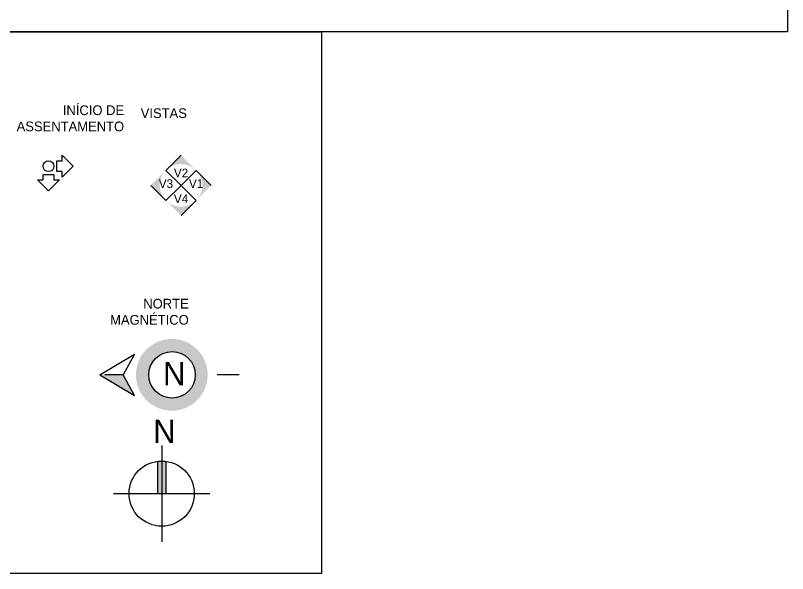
# Model space of a CAD drawing. Header units: centimetres. Extents: x 30244 to 591333, y -111940 to 104227.
# Drawn here: x 41988 to 43180, y -69626 to -68763 of the extents above; entities that cross this region are included whole.
import ezdxf
from ezdxf.enums import TextEntityAlignment as Align

# ---------------------------------------------------------------- set-up
doc = ezdxf.new("R2010")
doc.units = ezdxf.units.CM
doc.header["$LTSCALE"] = 4
doc.layers.add('B-SIMBOLOS', color=2, linetype='Continuous')
doc.layers.add('C-TEXTO-01', color=2, linetype='Continuous', lineweight=20)
doc.layers.add('C-TEXTO-03', color=2, linetype='Continuous', lineweight=20)
doc.styles.add('S2', font='romans.shx', dxfattribs={"height": 0.2})
doc.styles.add('Símbolos', font='ERASLGHT.TTF')

# ---------------------------------------------------------------- blocks, each defined once
blk = doc.blocks.new('*U42')
blk.add_hatch(color=256).paths.add_polyline_path([(0.485, 0.485), (0.97, 0), (0.485, -0.485, 0.414214)])
for p, q in [((0.485, 0.485), (0, 0)), ((0.97, 0), (0.485, 0.485)), ((0, 0), (0.485, -0.485))]:
    blk.add_line(p, q)
at = {"layer": 'B-SIMBOLOS', "style": 'S2'}
blk.add_attdef('V1-V2-V3-V4', text='', height=0.2, dxfattribs=at).set_placement((0.485, -0.086), align=Align.CENTER)
blk = doc.blocks.new('*U29')
blk.add_hatch(color=256).paths.add_polyline_path([(0.485, -0.485), (0, -0.97), (-0.485, -0.485, 0.414214)])
for p, q in [((0, 0), (-0.485, -0.485)), ((0.485, -0.485), (0, 0)), ((0, -0.97), (0.485, -0.485))]:
    blk.add_line(p, q)
at = {"layer": 'B-SIMBOLOS', "style": 'S2'}
blk.add_attdef('V1-V2-V3-V4', text='', height=0.2, dxfattribs=at).set_placement((0, -0.571), align=Align.CENTER)
blk = doc.blocks.new('*U30')
blk.add_hatch(color=256).paths.add_polyline_path([(-0.485, -0.485), (-0.97, 0), (-0.485, 0.485, 0.414214)])
for p, q in [((0, 0), (-0.485, 0.485)), ((-0.485, -0.485), (0, 0)), ((-0.97, 0), (-0.485, -0.485))]:
    blk.add_line(p, q)
at = {"layer": 'B-SIMBOLOS', "style": 'S2'}
blk.add_attdef('V1-V2-V3-V4', text='', height=0.2, dxfattribs=at).set_placement((-0.485, -0.086), align=Align.CENTER)
blk = doc.blocks.new('*U31')
blk.add_hatch(color=256).paths.add_polyline_path([(-0.485, 0.485), (0, 0.97), (0.485, 0.485, 0.414214)])
for p, q in [((0, 0.97), (-0.485, 0.485)), ((-0.485, 0.485), (0, 0)), ((0, 0), (0.485, 0.485))]:
    blk.add_line(p, q)
at = {"layer": 'B-SIMBOLOS', "style": 'S2'}
blk.add_attdef('V1-V2-V3-V4', text='', height=0.2, dxfattribs=at).set_placement((0, 0.399), align=Align.CENTER)
blk = doc.blocks.new('*U41')
for p, q in [((0.312, 0.25), (0.562, 0)), ((0.312, 0.125), (0.312, 0.25)), ((0.187, -0.125), (0.187, 0.125)), ((0.187, 0.125), (0.312, 0.125)), ((0.562, 0), (0.312, -0.25)), ((0.312, -0.125), (0.187, -0.125)), ((0.312, -0.25), (0.312, -0.125)), ((0, -0.562), (-0.25, -0.313)), ((-0.25, -0.313), (-0.125, -0.313)), ((-0.125, -0.313), (-0.125, -0.187)), ((-0.125, -0.187), (0.125, -0.187)), ((0.25, -0.313), (0, -0.562)), ((0.125, -0.187), (0.125, -0.313)), ((0.125, -0.313), (0.25, -0.313))]:
    blk.add_line(p, q)
blk.add_circle((0, 0), 0.125)
blk = doc.blocks.new('A$C7EF14637')
at = {"layer": 'B-SIMBOLOS'}
h = blk.add_hatch(color=251, dxfattribs=at)
h.dxf.hatch_style = 1
h.set_gradient(color1=(90, 98, 114), color2=(235, 235, 235), tint=0.01, name='INVCYLINDER')
h.paths.add_polyline_path([(48.32, -14.64, 1), (25.76, 14.63, 1)])
h.paths.add_polyline_path([(27.68, 12.14, -1), (46.4, -12.15, -1)], flags=16)
h.paths.add_polyline_path([(29.67, 9.56, -1), (44.42, -9.58, -1)], flags=0)
h.paths.add_polyline_path([(35.01, -8.05), (33.9, -6.62), (37.87, 5.17), (29.68, -1.14), (28.69, 0.14), (39.1, 8.16), (40.16, 6.77), (36.19, -5.04), (44.39, 1.29), (45.41, -0.04)], flags=0)
h = blk.add_hatch(color=251, dxfattribs=at)
h.dxf.hatch_style = 1
h.set_gradient(color1=(90, 98, 114), color2=(235, 235, 235), tint=0.01, name='INVCYLINDER')
h.paths.add_polyline_path([(46.4, -12.15, 1), (27.68, 12.14, 1)])
h.paths.add_polyline_path([(29.67, 9.56, -1), (44.42, -9.58, -1)], flags=16)
h.paths.add_polyline_path([(35.01, -8.05), (33.9, -6.62), (37.87, 5.17), (29.68, -1.14), (28.69, 0.14), (39.1, 8.16), (40.16, 6.77), (36.19, -5.04), (44.39, 1.29), (45.41, -0.04)], flags=0)
blk.add_hatch(color=256, dxfattribs=at).paths.add_polyline_path([(0, 0), (17.83, -10.63), (12.08, 0)])
for p, q in [((0, 0), (17.83, 10.63)), ((17.83, 10.63), (12.08, 0)), ((0, 0), (17.83, -10.63)), ((12.08, 0), (2.63, 0)), ((17.83, -10.63), (12.08, 0)), ((71.68, 0), (60.42, 0))]:
    blk.add_line(p, q, dxfattribs=at)
blk.add_circle((37.16, -0.02), 11.99, dxfattribs=at)
at = {"layer": 'C-TEXTO-03', "insert": (32.52, 6.64), "char_height": 12, "width": 11.9206, "attachment_point": 1, "style": 'Símbolos'}
blk.add_mtext('N', dxfattribs=at)
blk = doc.blocks.new('A$C6AB97AFF')
at = {"layer": 'B-SIMBOLOS'}
h = blk.add_hatch(color=252, dxfattribs=at)
h.set_gradient(color1=(132, 132, 132), one_color=1, tint=1, name='INVCURVED')
h.paths.add_polyline_path([(2.19, 16.65, 0.032761), (0, 16.79), (0, 0), (2.19, 0)])
h.paths.add_polyline_path([(0, 16.79, 0.032761), (-2.19, 16.65), (-2.19, 0), (0, 0)])
for p, q in [((0, 24.86), (0, -24.86)), ((-2.19, 16.65), (-2.19, 0)), ((2.19, 16.65), (2.19, 0)), ((-24.86, 0), (24.86, 0))]:
    blk.add_line(p, q, dxfattribs=at)
blk.add_circle((0, 0), 16.79, dxfattribs=at)
at = {"layer": 'C-TEXTO-03', "insert": (-4.41, 38.08), "char_height": 12, "width": 11.9206, "attachment_point": 1, "style": 'Símbolos'}
blk.add_mtext('N', dxfattribs=at)

msp = doc.modelspace()

# ---------------------------------------------------------------- linework, layer by layer
at = {"layer": 'DEFPOINTS', "color": 9}
for points in [[(40300.736, -67672.183), (43180.334, -67672.183), (43180.334, -68788.412), (40300.736, -68788.412)], [(40300.736, -68788.412), (42460.434, -68788.412), (42460.434, -69625.583), (40300.736, -69625.583)]]:
    msp.add_lwpolyline(points, close=True, dxfattribs=at)

# ---------------------------------------------------------------- block references
at = {"layer": 'B-SIMBOLOS', "xscale": 67.5, "yscale": 67.5, "zscale": 67.5}
msp.add_blockref('*U41', (42038.744, -68996.135), dxfattribs=at)
at = {"layer": 'B-SIMBOLOS'}
ref = msp.add_blockref('*U31', (42243.461, -69025.813), dxfattribs=dict(at, xscale=48, yscale=48, zscale=48))
ref.add_attrib('V1-V2-V3-V4', 'V2', dxfattribs={"layer": 'C-TEXTO-01', "height": 13.5, "style": 'Símbolos'}).set_placement((42243.461, -69006.644), align=Align.MIDDLE_CENTER)
ref = msp.add_blockref('*U30', (42243.461, -69025.813), dxfattribs=dict(at, xscale=48, yscale=48, zscale=48))
ref.add_attrib('V1-V2-V3-V4', 'V3', dxfattribs={"layer": 'C-TEXTO-01', "height": 13.5, "style": 'Símbolos'}).set_placement((42220.184, -69029.921), align=Align.CENTER)
ref = msp.add_blockref('*U42', (42243.461, -69025.813), dxfattribs=dict(at, xscale=48, yscale=48, zscale=48))
ref.add_attrib('V1-V2-V3-V4', 'V1', dxfattribs={"layer": 'C-TEXTO-01', "height": 13.5, "style": 'Símbolos'}).set_placement((42266.738, -69029.921), align=Align.CENTER)
ref = msp.add_blockref('*U29', (42243.461, -69025.813), dxfattribs=dict(at, xscale=48, yscale=48, zscale=48))
ref.add_attrib('V1-V2-V3-V4', 'V4', dxfattribs={"layer": 'C-TEXTO-01', "height": 13.5, "style": 'Símbolos'}).set_placement((42243.461, -69053.198), align=Align.CENTER)
at = {"layer": 'C-TEXTO-03', "xscale": 3, "yscale": 3, "zscale": 3}
for name, p in [('A$C7EF14637', (42118.059, -69318.471)), ('A$C6AB97AFF', (42213.587, -69502.052))]:
    msp.add_blockref(name, p, dxfattribs=at)

# ---------------------------------------------------------------- texts
at = {"layer": 'DEFPOINTS', "char_height": 15, "width": 135.38635, "attachment_point": 3, "style": 'Símbolos'}
for s, insert in [('INÍCIO DE \\PASSENTAMENTO', (42155.559, -68902.127)), ('{\\fAvantGarde Bk BT|b0|i0|c0|p34;VISTAS}', (42252.489, -68906.705)), ('NORTE MAGNÉTICO', (42255.343, -69201.032))]:
    msp.add_mtext(s, dxfattribs=dict(at, insert=insert))

doc.saveas('drawing.dxf')
